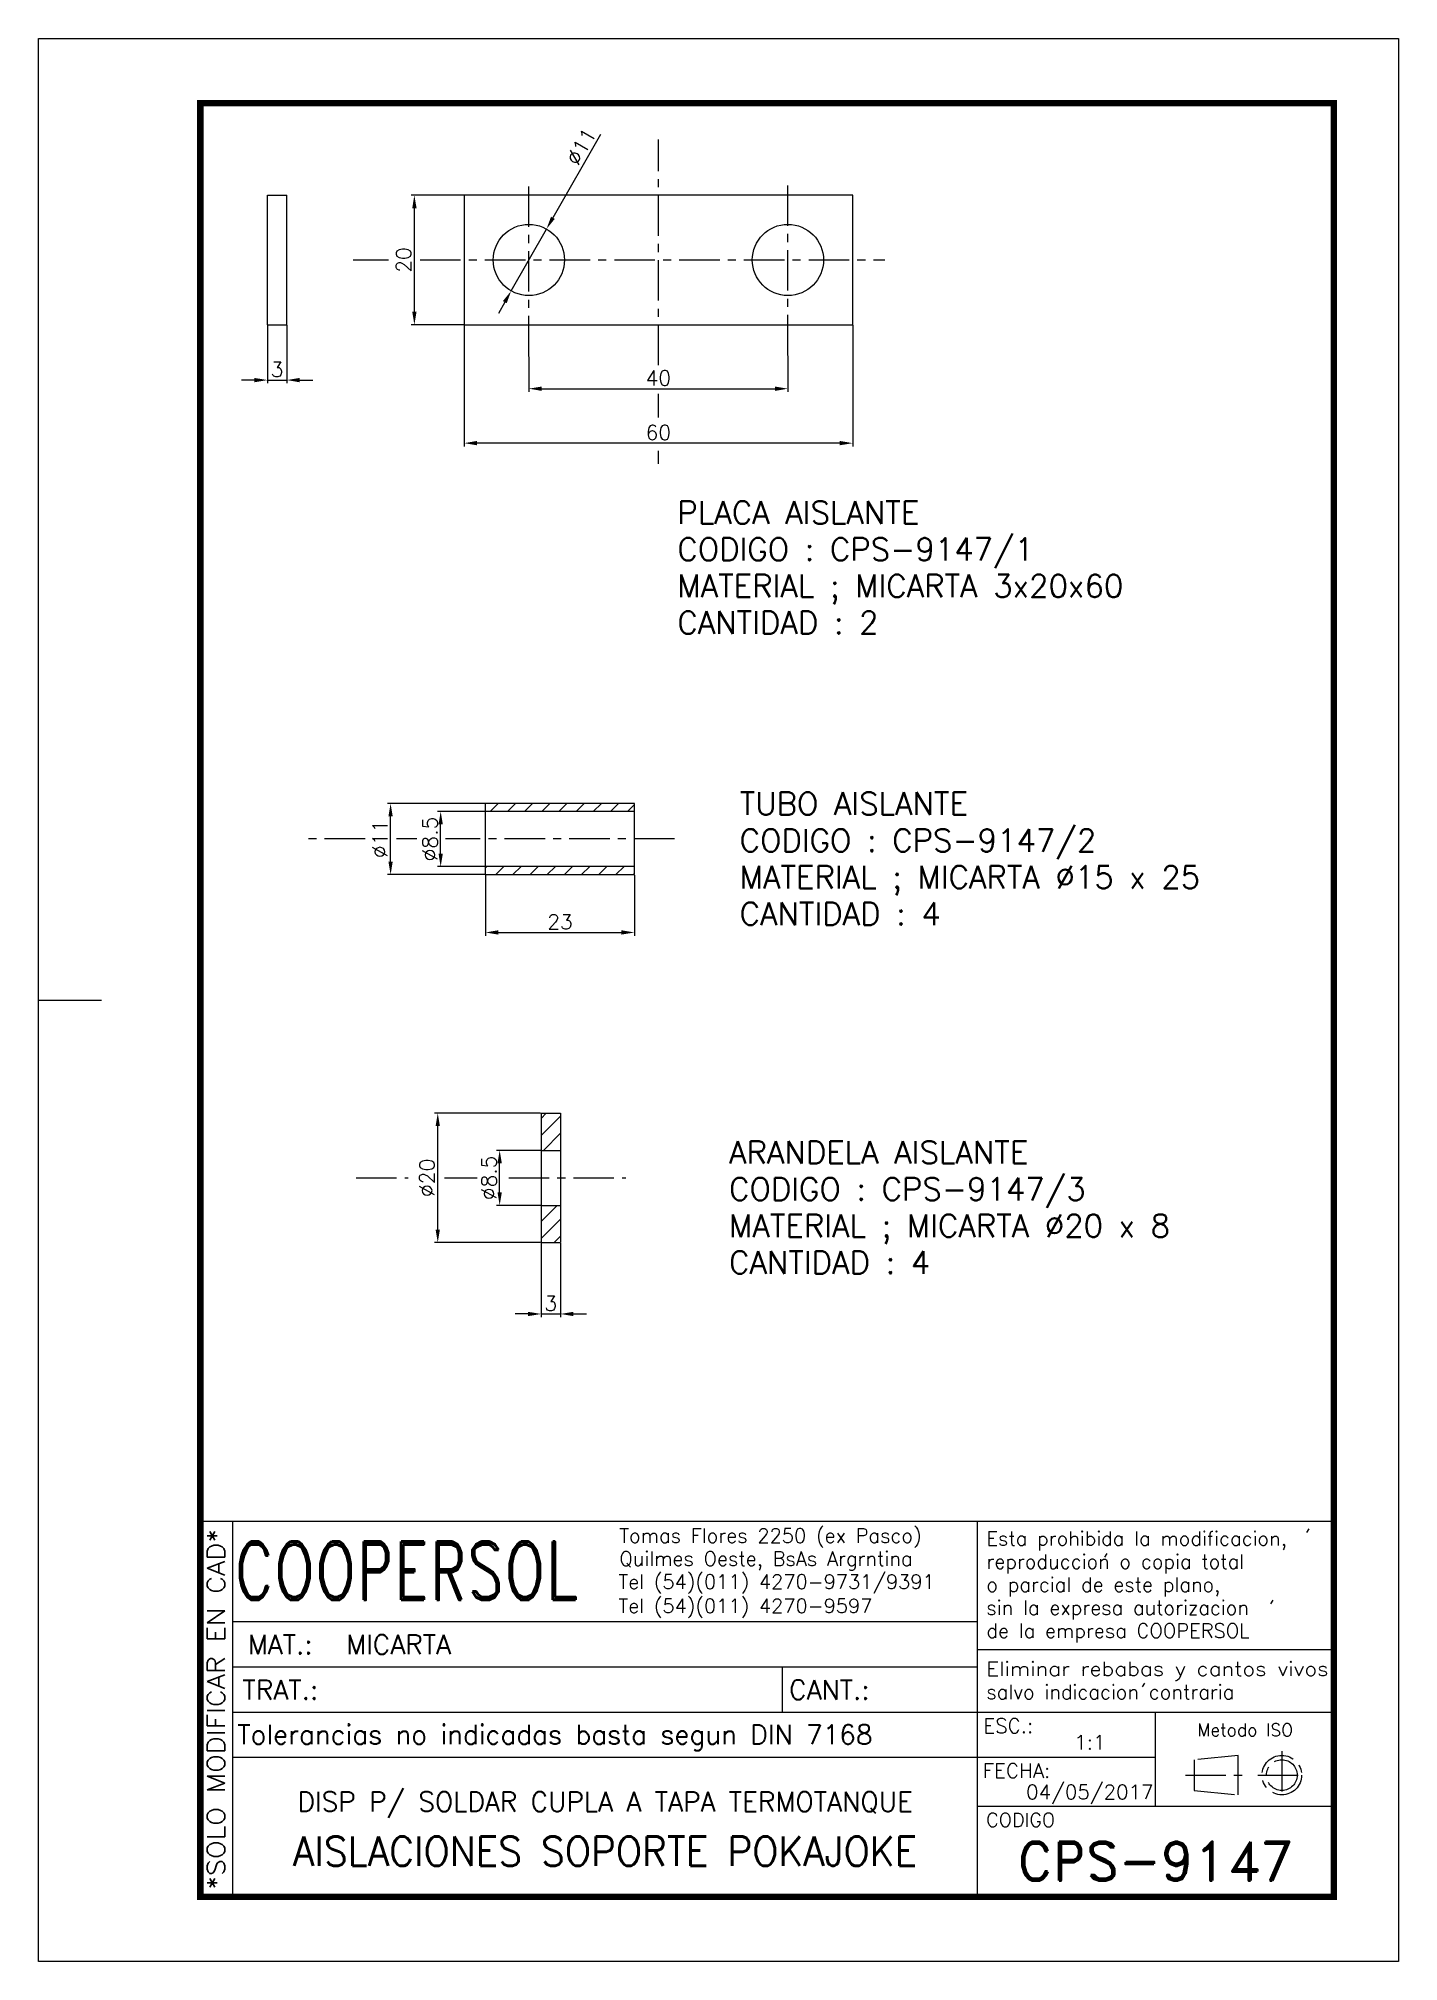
# Model space of a CAD drawing. Extents: x 0 to 210, y 0 to 297.
import ezdxf
from ezdxf.enums import TextEntityAlignment as Align

# ---------------------------------------------------------------- set-up
doc = ezdxf.new("R2010")
doc.units = 0
doc.header["$LTSCALE"] = 5
doc.header["$MEASUREMENT"] = 0
doc.linetypes.add('CENTER', pattern=[2, 1.25, -0.25, 0.25, -0.25])
doc.layers.get('0').update_dxf_attribs({"linetype": 'CONTINUOUS'})
doc.layers.get('DEFPOINTS').update_dxf_attribs({"linetype": 'CONTINUOUS'})
for name, color, linetype in [('1', 1, 'CENTER'), ('CL', 1, 'CENTER'), ('CO', 3, 'CONTINUOUS'), ('RY', 5, 'CONTINUOUS')]:
    doc.layers.add(name, color=color, linetype=linetype)
doc.styles.add('ROMAND', font='ROMAND')
doc.styles.add('ROMANS', font='ROMANS.SHX')
doc.dimstyles.new('1', dxfattribs={"dimtxt": 2.3, "dimasz": 2, "dimexe": 0.5, "dimexo": 0.0625, "dimgap": 0.5, "dimtad": 1, "dimdec": 4, "dimdsep": 46, "dimtxsty": 'ROMANS', "dimcen": -2, "dimclrt": 7, "dimadec": 0, "dimazin": 0, "dimtfac": 0.869565, "dimtdec": 4, "dimtmove": 0, "dimatfit": 3, "dimfxl": 1, "dimtolj": 1, "dimarcsym": 0})

# ---------------------------------------------------------------- blocks, each defined once
blk = doc.blocks.new('A4G')
blk.add_line((0, 148.5), (9.75, 148.5))
blk.add_lwpolyline([(0, 297), (210, 297), (210, 0), (0, 0)], close=True)
at = {"const_width": 1}
blk.add_lwpolyline([(25, 287), (200, 287), (200, 10), (25, 10)], close=True, dxfattribs=at)
blk = doc.blocks.new('COOPERSOLROT-02')
for p, q in [((0, 58), (175, 58)), ((0, 0), (0, 58)), ((5, 0), (5, 58)), ((120, 0), (120, 58)), ((175, 0), (175, 58)), ((5, 42.5), (120, 42.5)), ((120, 38.19), (175, 38.19)), ((5, 35.5), (120, 35.5)), ((89.89, 28.5), (89.89, 35.5)), ((5, 28.5), (175, 28.5)), ((147.5, 14), (147.5, 28.5)), ((147.5, 21.5), (5, 21.5)), ((120, 14), (175, 14)), ((0, 0), (175, 0))]:
    blk.add_line(p, q)
at = {"color": 1, "linetype": 'CENTER'}
blk.add_line((166.98, 22.51), (166.98, 15.06), dxfattribs=at)
for points in [[(152.09, 18.79), (161.93, 18.79)], [(163.26, 18.79), (170.71, 18.79)]]:
    blk.add_lwpolyline(points, dxfattribs=at)
at = {"layer": '1'}
for points in [[(170.85, 56.26), (171.21, 56.85)], [(139.66, 52.43), (140.02, 53.02)], [(165.28, 45.22), (165.64, 45.81)], [(145.46, 32.42), (145.82, 33.01)]]:
    blk.add_lwpolyline(points, dxfattribs=at)
blk.add_lwpolyline([(160.25, 18.79), (160.25, 21.83), (153.47, 21.16), (153.47, 16.41), (160.25, 15.74)], close=True, dxfattribs=at)
for radius in [3.05, 2.37]:
    blk.add_circle((166.98, 18.79), radius, dxfattribs=at)
at = {"style": 'ROMANS', "width": 0.996387}
blk.add_text('*SOLO MODIFICAR EN CAD*', height=2.7, rotation=90, dxfattribs=at).set_placement((3.77, 1.09), (3.77, 56.81), align=Align.FIT)
at = {"style": 'ROMAND', "width": 0.75}
blk.add_text('COOPERSOL', height=9, dxfattribs=at).set_placement((5.26, 45.85))
at = {"style": 'ROMANS'}
for s, p in [('MAT.:', (7.32, 37.47)), ('TRAT.:', (6.5, 30.47)), ('CANT.:', (90.89, 30.47)), ('Tolerancias no indicadas basta segun DIN 7168', (5.7, 23.56))]:
    blk.add_text(s, height=3, dxfattribs=at).set_placement(p)
for tag, height, style, p in [('CONJUNTO', 2.3, 'ROMANS', (62.5, 17.5)), ('SUBCONJUNTO', 3, 'ROMANS', (62.5, 11.5)), ('DENOMINACION', 4.5, 'ROMANS', (62.5, 4.75)), ('COD-PLA', 6, 'ROMAND', (147.5, 5.5))]:
    blk.add_attdef(tag, text='', height=height, dxfattribs=dict(style=style)).set_placement(p, align=Align.MIDDLE)
at = {"layer": '1', "style": 'ROMANS'}
for s, height, p in [('Tomas Flores 2250 (ex Pasco)', 2.2, (64.69, 54.68)), ('Esta prohibida la modificacion,', 2.2, (121.36, 54.23)), ('Quilmes Oeste, BsAs Argrntina', 2.2, (64.69, 51.12)), ('reproduccion o copia total', 2.2, (121.36, 50.67)), ('Tel (54)(011) 4270-9731/9391', 2.2, (64.55, 47.56)), ('o parcial de este plano,', 2.2, (121.36, 47.11)), ('Tel (54)(011) 4270-9597', 2.2, (64.55, 43.83)), ('sin la expresa autorizacion ', 2.2, (121.36, 43.55)), ('de la empresa COOPERSOL', 2.2, (121.36, 39.99)), ('salvo indicacion contraria', 2.2, (121.36, 30.54)), ('ESC.:', 2.25, (120.89, 25.29)), ('FECHA:', 2.25, (120.81, 18.36)), ('CODIGO', 2.16, (121.33, 10.78))]:
    blk.add_text(s, height=height, dxfattribs=at).set_placement(p)
at = {"layer": '1', "style": 'ROMANS', "width": 0.96139}
blk.add_text('Eliminar rebabas y cantos vivos', height=2.2, dxfattribs=at).set_placement((121.34, 34.1), (174.21, 34.1), align=Align.FIT)
at = {"layer": '1', "style": 'ROMANS'}
blk.add_text('Metodo ISO', height=1.948, dxfattribs=at).set_placement((161.34, 25.77), align=Align.MIDDLE)
for tag, p in [('MAT', (22.51, 37.47)), ('TRAT', (22.51, 30.47)), ('CANT', (106.49, 30.47))]:
    blk.add_attdef(tag, p, '', height=3, dxfattribs=at)
for tag, p in [('ESC', (137.33, 22.73)), ('FECHA', (137.33, 15.06))]:
    blk.add_attdef(tag, text='', height=2.25, dxfattribs=at).set_placement(p, align=Align.CENTER)
blk = doc.blocks.new('*D13')
at = {"layer": 'CO', "color": 0, "lineweight": -2}
for p, q in [((75.72, 247.84), (75.72, 242.41)), ((115.72, 247.99), (115.72, 242.41)), ((77.72, 242.91), (113.72, 242.91))]:
    blk.add_line(p, q, dxfattribs=at)
at = {"layer": 'CO', "color": 0}
for points in [[(77.72, 243.24), (77.72, 242.57), (75.72, 242.91)], [(113.72, 243.24), (113.72, 242.57), (115.72, 242.91)]]:
    blk.add_solid(points, dxfattribs=at)
at = {"layer": 'DEFPOINTS', "color": 0}
for p in [(75.72, 247.9), (115.72, 248.06), (115.72, 242.91)]:
    blk.add_point(p, dxfattribs=at)
at = {"layer": 'CO', "color": 7, "insert": (95.72, 244.56), "char_height": 2.3, "attachment_point": 5, "style": 'ROMANS'}
blk.add_mtext('\\A1;40', dxfattribs=at)
blk = doc.blocks.new('*D14')
at = {"layer": 'CO', "color": 0, "lineweight": -2}
for p, q in [((65.72, 252.73), (65.72, 234)), ((125.72, 252.73), (125.72, 234)), ((123.72, 234.5), (67.72, 234.5))]:
    blk.add_line(p, q, dxfattribs=at)
at = {"layer": 'CO', "color": 0}
for points in [[(67.72, 234.84), (67.72, 234.17), (65.72, 234.5)], [(123.72, 234.84), (123.72, 234.17), (125.72, 234.5)]]:
    blk.add_solid(points, dxfattribs=at)
at = {"layer": 'DEFPOINTS', "color": 0}
for p in [(65.72, 252.79), (125.72, 252.79), (65.72, 234.5)]:
    blk.add_point(p, dxfattribs=at)
at = {"layer": 'CO', "color": 7, "insert": (95.72, 236.15), "char_height": 2.3, "attachment_point": 5, "style": 'ROMANS'}
blk.add_mtext('\\A1;60', dxfattribs=at)
blk = doc.blocks.new('*D15')
at = {"layer": 'CO', "color": 0, "lineweight": -2}
for p, q in [((65.66, 272.79), (57.54, 272.79)), ((58.04, 254.79), (58.04, 270.79)), ((65.66, 252.79), (57.54, 252.79))]:
    blk.add_line(p, q, dxfattribs=at)
at = {"layer": 'CO', "color": 0}
for points in [[(57.71, 270.79), (58.38, 270.79), (58.04, 272.79)], [(57.71, 254.79), (58.38, 254.79), (58.04, 252.79)]]:
    blk.add_solid(points, dxfattribs=at)
at = {"layer": 'DEFPOINTS', "color": 0}
for p in [(58.04, 272.79), (65.72, 272.79), (65.72, 252.79)]:
    blk.add_point(p, dxfattribs=at)
at = {"layer": 'CO', "color": 7, "insert": (56.39, 262.79), "char_height": 2.3, "attachment_point": 5, "rotation": 90, "style": 'ROMANS'}
blk.add_mtext('\\A1;20', dxfattribs=at)
blk = doc.blocks.new('*D16')
at = {"layer": 'CO', "color": 0, "lineweight": -2}
for p, q in [((35.35, 252.73), (35.35, 243.74)), ((38.35, 252.73), (38.35, 243.74)), ((33.35, 244.24), (31.35, 244.24)), ((35.35, 244.24), (38.35, 244.24)), ((40.35, 244.24), (42.35, 244.24))]:
    blk.add_line(p, q, dxfattribs=at)
at = {"layer": 'CO', "color": 0}
for points in [[(33.35, 244.57), (33.35, 243.9), (35.35, 244.24)], [(40.35, 244.57), (40.35, 243.9), (38.35, 244.24)]]:
    blk.add_solid(points, dxfattribs=at)
at = {"layer": 'DEFPOINTS', "color": 0}
for p in [(35.35, 252.79), (38.35, 252.79), (38.35, 244.24)]:
    blk.add_point(p, dxfattribs=at)
at = {"layer": 'CO', "color": 7, "insert": (36.85, 245.89), "char_height": 2.3, "attachment_point": 5, "style": 'ROMANS'}
blk.add_mtext('\\A1;3', dxfattribs=at)
blk = doc.blocks.new('*D17')
at = {"layer": 'CO', "color": 0, "lineweight": -2}
for p, q in [((86.76, 282.16), (79.43, 269.3)), ((72.99, 258.01), (78.44, 267.57)), ((72, 256.27), (71.01, 254.53))]:
    blk.add_line(p, q, dxfattribs=at)
at = {"layer": 'CO', "color": 0}
for points in [[(79.14, 269.47), (79.72, 269.14), (78.44, 267.57)], [(71.71, 256.44), (72.29, 256.11), (72.99, 258.01)]]:
    blk.add_solid(points, dxfattribs=at)
at = {"layer": 'DEFPOINTS', "color": 0}
for p in [(78.44, 267.57), (72.99, 258.01)]:
    blk.add_point(p, dxfattribs=at)
at = {"layer": 'CO', "color": 7, "insert": (83.8, 280.31), "char_height": 2.3, "attachment_point": 5, "rotation": 60.3254, "style": 'ROMANS'}
blk.add_mtext('\\A1;∅11', dxfattribs=at)
blk = doc.blocks.new('*D18')
at = {"layer": 'CO', "color": 0, "lineweight": -2}
for p, q in [((69.02, 167.8), (69.02, 158.43)), ((92.02, 167.8), (92.02, 158.43)), ((71.02, 158.93), (90.02, 158.93))]:
    blk.add_line(p, q, dxfattribs=at)
at = {"layer": 'CO', "color": 0}
for points in [[(71.02, 159.27), (71.02, 158.6), (69.02, 158.93)], [(90.02, 159.27), (90.02, 158.6), (92.02, 158.93)]]:
    blk.add_solid(points, dxfattribs=at)
at = {"layer": 'DEFPOINTS', "color": 0}
for p in [(69.02, 167.86), (92.02, 167.86), (92.02, 158.93)]:
    blk.add_point(p, dxfattribs=at)
at = {"layer": 'CO', "color": 7, "insert": (80.52, 160.58), "char_height": 2.3, "attachment_point": 5, "style": 'ROMANS'}
blk.add_mtext('\\A1;23', dxfattribs=at)
blk = doc.blocks.new('*D19')
at = {"layer": 'CO', "color": 0, "lineweight": -2}
for p, q in [((68.95, 177.61), (61.6, 177.61)), ((62.1, 171.11), (62.1, 175.61)), ((68.95, 169.11), (61.6, 169.11))]:
    blk.add_line(p, q, dxfattribs=at)
at = {"layer": 'CO', "color": 0}
for points in [[(61.77, 175.61), (62.44, 175.61), (62.1, 177.61)], [(61.77, 171.11), (62.44, 171.11), (62.1, 169.11)]]:
    blk.add_solid(points, dxfattribs=at)
at = {"layer": 'DEFPOINTS', "color": 0}
for p in [(62.1, 177.61), (69.02, 177.61), (69.02, 169.11)]:
    blk.add_point(p, dxfattribs=at)
at = {"layer": 'CO', "color": 7, "insert": (60.45, 173.36), "char_height": 2.3, "attachment_point": 5, "rotation": 90, "style": 'ROMANS'}
blk.add_mtext('\\A1;%%C8.5', dxfattribs=at)
blk = doc.blocks.new('*D20')
at = {"layer": 'CO', "color": 0, "lineweight": -2}
for p, q in [((68.95, 178.86), (53.87, 178.86)), ((54.37, 169.86), (54.37, 176.86)), ((68.95, 167.86), (53.87, 167.86))]:
    blk.add_line(p, q, dxfattribs=at)
at = {"layer": 'CO', "color": 0}
for points in [[(54.04, 176.86), (54.7, 176.86), (54.37, 178.86)], [(54.04, 169.86), (54.7, 169.86), (54.37, 167.86)]]:
    blk.add_solid(points, dxfattribs=at)
at = {"layer": 'DEFPOINTS', "color": 0}
for p in [(54.37, 178.86), (69.02, 178.86), (69.02, 167.86)]:
    blk.add_point(p, dxfattribs=at)
at = {"layer": 'CO', "color": 7, "insert": (52.72, 173.36), "char_height": 2.3, "attachment_point": 5, "rotation": 90, "style": 'ROMANS'}
blk.add_mtext('\\A1;%%C11', dxfattribs=at)
blk = doc.blocks.new('*D21')
at = {"layer": 'CO', "color": 0, "lineweight": -2}
for p, q in [((77.54, 125.28), (70.71, 125.28)), ((71.21, 118.78), (71.21, 123.28)), ((77.54, 116.78), (70.71, 116.78))]:
    blk.add_line(p, q, dxfattribs=at)
at = {"layer": 'CO', "color": 0}
for points in [[(70.88, 123.28), (71.54, 123.28), (71.21, 125.28)], [(70.88, 118.78), (71.54, 118.78), (71.21, 116.78)]]:
    blk.add_solid(points, dxfattribs=at)
at = {"layer": 'DEFPOINTS', "color": 0}
for p in [(71.21, 125.28), (77.61, 125.28), (77.61, 116.78)]:
    blk.add_point(p, dxfattribs=at)
at = {"layer": 'CO', "color": 7, "insert": (69.56, 121.03), "char_height": 2.3, "attachment_point": 5, "rotation": 90, "style": 'ROMANS'}
blk.add_mtext('\\A1;%%C8.5', dxfattribs=at)
blk = doc.blocks.new('*D22')
at = {"layer": 'CO', "color": 0, "lineweight": -2}
for p, q in [((77.54, 131.03), (61.15, 131.03)), ((61.65, 113.03), (61.65, 129.03)), ((77.54, 111.03), (61.15, 111.03))]:
    blk.add_line(p, q, dxfattribs=at)
at = {"layer": 'CO', "color": 0}
for points in [[(61.32, 129.03), (61.98, 129.03), (61.65, 131.03)], [(61.32, 113.03), (61.98, 113.03), (61.65, 111.03)]]:
    blk.add_solid(points, dxfattribs=at)
at = {"layer": 'DEFPOINTS', "color": 0}
for p in [(61.65, 131.03), (77.61, 131.03), (77.61, 111.03)]:
    blk.add_point(p, dxfattribs=at)
at = {"layer": 'CO', "color": 7, "insert": (60, 121.03), "char_height": 2.3, "attachment_point": 5, "rotation": 90, "style": 'ROMANS'}
blk.add_mtext('\\A1;%%C20', dxfattribs=at)
blk = doc.blocks.new('*D23')
at = {"layer": 'CO', "color": 0, "lineweight": -2}
for p, q in [((77.61, 110.96), (77.61, 99.51)), ((80.61, 110.96), (80.61, 99.51)), ((75.61, 100.01), (73.61, 100.01)), ((77.61, 100.01), (80.61, 100.01)), ((82.61, 100.01), (84.61, 100.01))]:
    blk.add_line(p, q, dxfattribs=at)
at = {"layer": 'CO', "color": 0}
for points in [[(75.61, 100.34), (75.61, 99.68), (77.61, 100.01)], [(82.61, 100.34), (82.61, 99.68), (80.61, 100.01)]]:
    blk.add_solid(points, dxfattribs=at)
at = {"layer": 'DEFPOINTS', "color": 0}
for p in [(77.61, 111.03), (80.61, 111.03), (80.61, 100.01)]:
    blk.add_point(p, dxfattribs=at)
at = {"layer": 'CO', "color": 7, "insert": (79.11, 101.66), "char_height": 2.3, "attachment_point": 5, "style": 'ROMANS'}
blk.add_mtext('\\A1;3', dxfattribs=at)

msp = doc.modelspace()

# ---------------------------------------------------------------- hatches: boundary and pattern name
at = {"layer": 'RY'}
h = msp.add_hatch(dxfattribs=at)
h.set_pattern_fill('ANSI31', color=256, scale=15, style=0)
h.set_pattern_definition([(45, (13146.4901, -12209.444), (-1.32582521, 1.32582521), [])])
h.paths.add_polyline_path([(92.01723, 178.86495), (69.01723, 178.86495), (69.01723, 177.61495), (92.01723, 177.61495)])
h.paths.add_polyline_path([(92.01723, 169.11495), (69.01723, 169.11495), (69.01723, 167.86495), (92.01723, 167.86495)])
h = msp.add_hatch(dxfattribs=at)
h.set_pattern_fill('ANSI31', color=256, scale=15, style=0)
h.set_pattern_definition([(45, (13150.407, -12202.4418), (-1.32582521, 1.32582521), [])])
h.paths.add_polyline_path([(80.60711, 131.02674), (77.60711, 131.02674), (77.60711, 125.27674), (80.60711, 125.27674)])
h.paths.add_polyline_path([(80.60711, 116.77674), (77.60711, 116.77674), (77.60711, 111.02674), (80.60711, 111.02674)])

# ---------------------------------------------------------------- linework, layer by layer
for p, q in [((35.35163, 252.78792), (35.35163, 272.78792)), ((35.35163, 272.78792), (38.35163, 272.78792)), ((38.35163, 252.78792), (38.35163, 272.78792)), ((65.71755, 272.78792), (65.71755, 252.78792)), ((125.71755, 272.78792), (65.71755, 272.78792)), ((125.71755, 252.78792), (125.71755, 272.78792)), ((35.35163, 252.78792), (38.35163, 252.78792)), ((65.71755, 252.78792), (125.71755, 252.78792)), ((92.01723, 178.86495), (69.01723, 178.86495)), ((69.01723, 173.36495), (69.01723, 178.86495)), ((92.01723, 173.36495), (92.01723, 178.86495)), ((92.01723, 177.61495), (69.01723, 177.61495)), ((69.01723, 167.86495), (69.01723, 173.36495)), ((92.01723, 167.86495), (92.01723, 173.36495)), ((92.01723, 169.11495), (69.01723, 169.11495)), ((69.01723, 167.86495), (92.01723, 167.86495)), ((77.60711, 131.02674), (80.60711, 131.02674)), ((77.60711, 131.02674), (77.60711, 111.02674)), ((80.60711, 131.02674), (80.60711, 111.02674)), ((77.60711, 125.27674), (80.60711, 125.27674)), ((77.60711, 116.77674), (80.60711, 116.77674)), ((77.60711, 111.02674), (80.60711, 111.02674))]:
    msp.add_line(p, q)
for centre in [(75.71755, 262.78792), (115.71755, 262.78792)]:
    msp.add_circle(centre, 5.5)
at = {"layer": 'CL'}
for p, q in [((95.71755, 246.51843), (95.71755, 281.40565)), ((75.71755, 247.90427), (75.71755, 274.50145)), ((115.71755, 248.05598), (115.71755, 274.29996)), ((48.5994, 262.78792), (54.05531, 262.78792)), ((58.93079, 262.78792), (130.69839, 262.78792)), ((95.71755, 238.4685), (95.71755, 242.0946)), ((95.71755, 231.32312), (95.71755, 233.31944)), ((50.43284, 173.36495), (41.57136, 173.36495)), ((58.41986, 173.36495), (55.26449, 173.36495)), ((98.21725, 173.36495), (62.85708, 173.36495)), ((49.05492, 121.02674), (57.10418, 121.02674)), ((62.69967, 121.02674), (67.71232, 121.02674)), ((72.60838, 121.02674), (90.71603, 121.02674))]:
    msp.add_line(p, q, dxfattribs=at)

# ---------------------------------------------------------------- block references
msp.add_blockref('A4G', (0, 0))
ref = msp.add_blockref('COOPERSOLROT-02', (25, 10))
ref.add_attrib('COD-PLA', 'CPS-9147', dxfattribs={"height": 6, "style": 'ROMAND'}).set_placement((172.5, 15.5), align=Align.MIDDLE)
ref.add_attrib('FECHA', '04/05/2017', dxfattribs={"layer": '1', "height": 2.25, "style": 'ROMANS'}).set_placement((162.33468, 25.061), align=Align.CENTER)
ref.add_attrib('MAT', 'MICARTA', (47.50529, 47.46815), dxfattribs={"layer": '1', "height": 3, "style": 'ROMANS'})
ref.add_attrib('ESC', '1:1', dxfattribs={"layer": '1', "height": 2.25, "style": 'ROMANS'}).set_placement((162.33468, 32.72855), align=Align.CENTER)
ref.add_attrib('DENOMINACION', 'AISLACIONES SOPORTE POKAJOKE', dxfattribs={"height": 4.5, "style": 'ROMANS', "width": 0.95}).set_placement((87.5, 17.03781), align=Align.MIDDLE)
ref.add_attrib('SUBCONJUNTO', 'DISP P/ SOLDAR CUPLA A TAPA TERMOTANQUE', dxfattribs={"height": 3, "style": 'ROMANS'}).set_placement((87.5, 24.47785), align=Align.MIDDLE)

# ---------------------------------------------------------------- texts
at = {"layer": 'CO', "style": 'ROMANS'}
for s, p in [('PLACA AISLANTE', (98.65891, 222.03013)), ('CODIGO : CPS-9147/1', (98.65891, 216.36347)), ('MATERIAL ; MICARTA 3x20x60', (98.65891, 210.6968)), ('CANTIDAD : 2', (98.65891, 205.03013)), ('TUBO AISLANTE', (108.27581, 177.07237)), ('CODIGO : CPS-9147/2', (108.27581, 171.4057)), ('MATERIAL ; MICARTA %%C15 x 25', (108.27581, 165.73904)), ('CANTIDAD : 4', (108.27581, 160.07237)), ('ARANDELA AISLANTE', (106.63719, 123.22384)), ('CODIGO : CPS-9147/3', (106.63719, 117.55717)), ('MATERIAL ; MICARTA %%C20 x 8', (106.63719, 111.89051)), ('CANTIDAD : 4', (106.63719, 106.22384))]:
    msp.add_text(s, height=3.5, dxfattribs=at).set_placement(p)

# ---------------------------------------------------------------- dimensions: what is measured, and where the dimension line sits
at = {"layer": 'CO'}
dim = msp.add_diameter_dim_2p(p1=(72.99464, 258.00924), p2=(78.44046, 267.5666), dimstyle='1', dxfattribs=at)
dim.commit()
dim.dimension.update_dxf_attribs({"geometry": '*D17', "text_midpoint": (85.23627, 279.49317), "dimtype": 163})
dim = msp.add_linear_dim(base=(58.04303, 272.78792), p1=(65.71755, 252.78792), p2=(65.71755, 272.78792), angle=90, dimstyle='1', dxfattribs=at)
dim.commit()
dim.dimension.update_dxf_attribs({"geometry": '*D15', "text_midpoint": (56.39303, 262.78792)})
for base, p1, p2, picture, middle in [((38.35163, 244.23611), (35.35163, 252.78792), (38.35163, 252.78792), '*D16', (36.85163, 245.88611)), ((65.71755, 234.50316), (125.71755, 252.78792), (65.71755, 252.78792), '*D14', (95.71755, 236.15316)), ((115.71755, 242.90521), (75.71755, 247.90427), (115.71755, 248.05598), '*D13', (95.71755, 244.55521)), ((92.01723, 158.93308), (69.01723, 167.86495), (92.01723, 167.86495), '*D18', (80.51723, 160.58308)), ((80.60711, 100.00881), (77.60711, 111.02674), (80.60711, 111.02674), '*D23', (79.10711, 101.65881))]:
    dim = msp.add_linear_dim(base=base, p1=p1, p2=p2, dimstyle='1', dxfattribs=at)
    dim.commit()
    dim.dimension.update_dxf_attribs({"geometry": picture, "text_midpoint": middle})
for base, p1, p2, picture, middle in [((54.36901, 178.86495), (69.01723, 167.86495), (69.01723, 178.86495), '*D20', (52.71901, 173.36495)), ((62.10384, 177.61495), (69.01723, 169.11495), (69.01723, 177.61495), '*D19', (60.45384, 173.36495)), ((61.65052, 131.02674), (77.60711, 111.02674), (77.60711, 131.02674), '*D22', (60.00052, 121.02674)), ((71.2095, 125.27674), (77.60711, 116.77674), (77.60711, 125.27674), '*D21', (69.5595, 121.02674))]:
    dim = msp.add_linear_dim(base=base, p1=p1, p2=p2, angle=90, text='%%C<>', dimstyle='1', dxfattribs=at)
    dim.commit()
    dim.dimension.update_dxf_attribs({"geometry": picture, "text_midpoint": middle})

doc.saveas('drawing.dxf')
